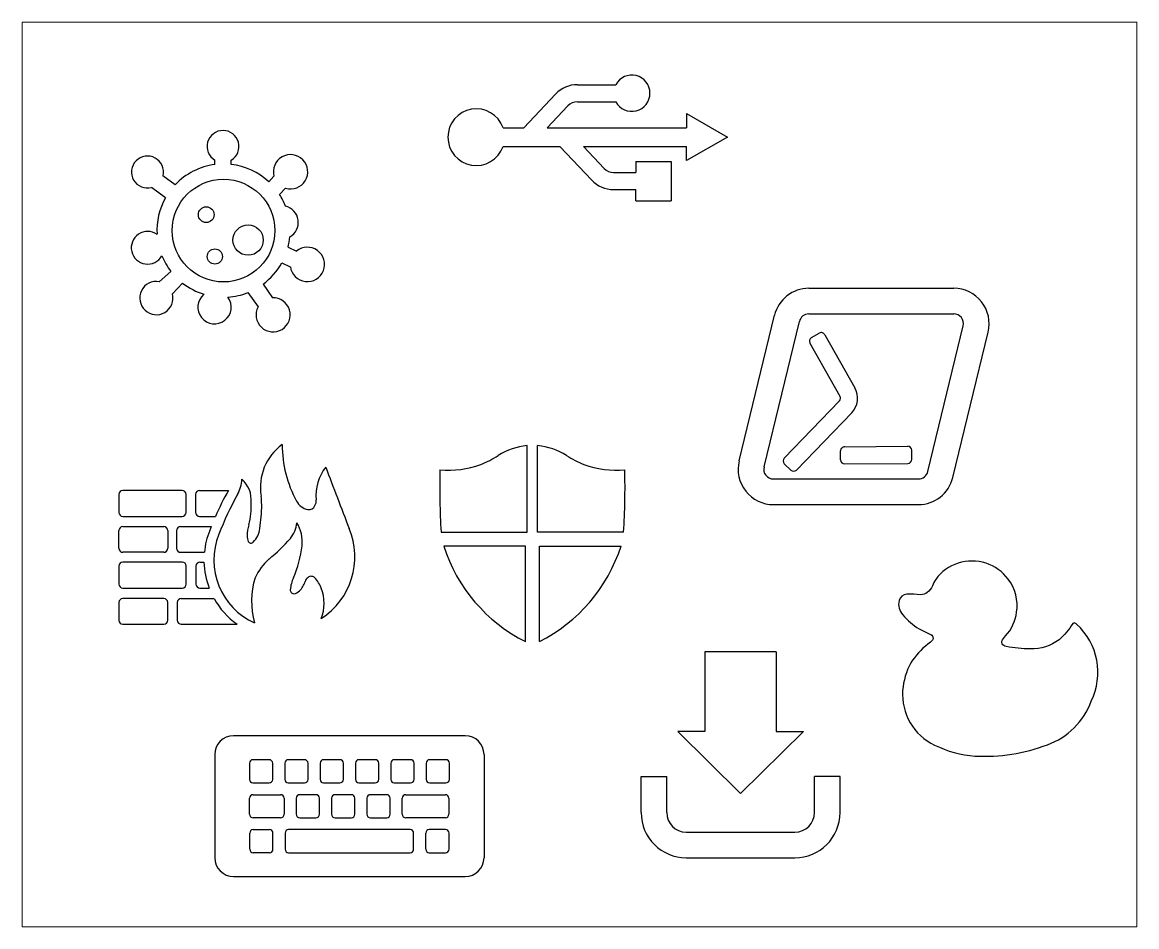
# Paper-space layout 'Layout1' of a CAD drawing. Header units: inches. Extents: x 0.59 to 9.45, y 0.42 to 7.6.
# The model-space entities are those that its viewports show. They can reach past a viewport. Long polylines and large blocks are cut down to what shows.
import ezdxf

# ---------------------------------------------------------------- set-up
doc = ezdxf.new("R2010")
doc.units = ezdxf.units.IN
doc.header["$MEASUREMENT"] = 0

msp = doc.modelspace()

# ---------------------------------------------------------------- linework, layer by layer
for p, q in [((30.9746, 14.9627), (31.1181, 14.9627)), ((30.8929, 14.9275), (30.7739, 14.8019)), ((30.9392, 14.8837), (30.8618, 14.8019)), ((30.9746, 14.8989), (31.1181, 14.8989)), ((31.3828, 14.8546), (31.3828, 14.8019)), ((31.3828, 14.8546), (31.5362, 14.7667)), ((30.6965, 14.8019), (30.7739, 14.8019)), ((30.8618, 14.8019), (31.3828, 14.8019)), ((31.5362, 14.7667), (31.3828, 14.6789)), ((30.6965, 14.7316), (30.9092, 14.7316)), ((31.0281, 14.6059), (30.9092, 14.7316)), ((31.0745, 14.6497), (30.9971, 14.7316)), ((30.9971, 14.7316), (31.3828, 14.7316)), ((31.3828, 14.6789), (31.3828, 14.7316)), ((29.6189, 14.6643), (29.6189, 14.6806)), ((29.6801, 14.6647), (29.6801, 14.6806)), ((31.1927, 14.6761), (31.1927, 14.6345)), ((31.1927, 14.6761), (31.3254, 14.6761)), ((31.3254, 14.6761), (31.3254, 14.5291)), ((31.1098, 14.6345), (31.1927, 14.6345)), ((29.4705, 14.5886), (29.425, 14.6226)), ((29.821, 14.5996), (29.84, 14.6202)), ((29.4341, 14.5393), (29.382, 14.5784)), ((29.8607, 14.5522), (29.8836, 14.5755)), ((31.1098, 14.5707), (31.1927, 14.5707)), ((31.1927, 14.5291), (31.1927, 14.5707)), ((31.1927, 14.5291), (31.3254, 14.5291)), ((29.8925, 14.3548), (29.9238, 14.3404)), ((29.8693, 14.2967), (29.9011, 14.2823)), ((29.4109, 14.2262), (29.4545, 14.2645)), ((29.4604, 14.1804), (29.4978, 14.2211)), ((29.7993, 14.2168), (29.8348, 14.1661)), ((29.7422, 14.1853), (29.7806, 14.1326)), ((31.8399, 14.2017), (32.3818, 14.2017)), ((31.5791, 13.5566), (31.7114, 14.1007)), ((31.8399, 14.106), (32.3818, 14.106)), ((31.6722, 13.534), (31.8044, 14.0781)), ((32.2851, 13.5168), (32.4173, 14.0608)), ((31.8495, 14.0172), (31.879, 14.034)), ((31.8995, 14.0283), (32.0119, 13.8301)), ((32.3781, 13.4941), (32.5104, 14.0382)), ((31.8438, 13.9968), (31.9563, 13.7985)), ((31.954, 13.7807), (31.7477, 13.5668)), ((32.0001, 13.7363), (31.7937, 13.5224)), ((30.7867, 13.2903), (30.7867, 13.6138)), ((30.8255, 13.2903), (30.8255, 13.6138)), ((31.9588, 13.5599), (31.9585, 13.5939)), ((31.9734, 13.609), (32.2094, 13.6109)), ((32.2248, 13.562), (32.2245, 13.596)), ((31.7725, 13.522), (31.748, 13.5456)), ((31.9739, 13.545), (32.2099, 13.5469)), ((31.7077, 13.4889), (32.2496, 13.4889)), ((29.2599, 13.4311), (29.2599, 13.364)), ((29.4964, 13.4461), (29.2749, 13.4461)), ((29.4964, 13.4461), (29.4964, 13.4461)), ((29.5114, 13.364), (29.5114, 13.4311)), ((29.547, 13.4311), (29.547, 13.364)), ((29.562, 13.4461), (29.6698, 13.4461)), ((31.7077, 13.3931), (32.2496, 13.3931)), ((29.2749, 13.349), (29.4964, 13.349)), ((29.562, 13.349), (29.6213, 13.349)), ((29.2599, 13.2297), (29.2599, 13.296)), ((29.2749, 13.311), (29.4278, 13.311)), ((29.4428, 13.296), (29.4428, 13.2297)), ((29.4759, 13.296), (29.4759, 13.2297)), ((29.4909, 13.311), (29.6054, 13.311)), ((30.4649, 13.2903), (30.7867, 13.2903)), ((31.1473, 13.2903), (30.8255, 13.2903)), ((29.4278, 13.2147), (29.2749, 13.2147)), ((29.4909, 13.2147), (29.5796, 13.2147)), ((30.7799, 13.2379), (30.4745, 13.2379)), ((30.7799, 12.8809), (30.7799, 13.2379)), ((30.8323, 12.8809), (30.8323, 13.2379)), ((30.8323, 13.2379), (31.1377, 13.2379)), ((29.497, 13.1782), (29.2749, 13.1782)), ((29.563, 13.1782), (29.5783, 13.1782)), ((29.2599, 13.1632), (29.2599, 13.0961)), ((29.512, 13.0961), (29.512, 13.1632)), ((29.548, 13.1632), (29.548, 13.0961)), ((29.2749, 13.0811), (29.497, 13.0811)), ((29.563, 13.0811), (29.5975, 13.0811)), ((29.2599, 13.027), (29.2599, 12.9609)), ((29.428, 13.042), (29.2749, 13.042)), ((29.443, 12.9609), (29.443, 13.027)), ((29.4783, 13.027), (29.4783, 12.9609)), ((29.4933, 13.042), (29.6157, 13.042)), ((29.2749, 12.9459), (29.428, 12.9459)), ((29.4933, 12.9459), (29.702, 12.9459)), ((31.7178, 12.8429), (31.4513, 12.8429)), ((31.4513, 12.8429), (31.4513, 12.5455)), ((31.7178, 12.8429), (31.7178, 12.5455)), ((31.4513, 12.5455), (31.3498, 12.5455)), ((31.3498, 12.5455), (31.5846, 12.3138)), ((31.8193, 12.5455), (31.5846, 12.3138)), ((31.7178, 12.5455), (31.8193, 12.5455)), ((30.5553, 12.529), (29.6885, 12.529)), ((29.6185, 12.459), (29.6185, 12.073)), ((30.6253, 12.459), (30.6253, 12.073)), ((29.7483, 12.4265), (29.7483, 12.3661)), ((29.8221, 12.4395), (29.7613, 12.4395)), ((29.8351, 12.3661), (29.8351, 12.4265)), ((29.8804, 12.4265), (29.8804, 12.3661)), ((29.9542, 12.4395), (29.8934, 12.4395)), ((29.9672, 12.3661), (29.9672, 12.4265)), ((30.0126, 12.4265), (30.0126, 12.3661)), ((30.0864, 12.4395), (30.0256, 12.4395)), ((30.0994, 12.3661), (30.0994, 12.4265)), ((30.1448, 12.4265), (30.1448, 12.3661)), ((30.2186, 12.4395), (30.1578, 12.4395)), ((30.2316, 12.3661), (30.2316, 12.4265)), ((30.2769, 12.4265), (30.2769, 12.3661)), ((30.3507, 12.4395), (30.2899, 12.4395)), ((30.3637, 12.3661), (30.3637, 12.4265)), ((30.4091, 12.4265), (30.4091, 12.3661)), ((30.4829, 12.4395), (30.4221, 12.4395)), ((30.4959, 12.3661), (30.4959, 12.4265)), ((31.2127, 12.2417), (31.2127, 12.3773)), ((31.2127, 12.3773), (31.3085, 12.3773)), ((31.3085, 12.2418), (31.3085, 12.3773)), ((31.8606, 12.2418), (31.8606, 12.3773)), ((31.9564, 12.3773), (31.8606, 12.3773)), ((31.9564, 12.2417), (31.9564, 12.3773)), ((29.7613, 12.3531), (29.8221, 12.3531)), ((29.8934, 12.3531), (29.9542, 12.3531)), ((30.0256, 12.3531), (30.0864, 12.3531)), ((30.1578, 12.3531), (30.2186, 12.3531)), ((30.2899, 12.3531), (30.3507, 12.3531)), ((30.4221, 12.3531), (30.4829, 12.3531)), ((29.7488, 12.2355), (29.7488, 12.2958)), ((29.7618, 12.3088), (29.8649, 12.3088)), ((29.8779, 12.2958), (29.8779, 12.2355)), ((29.9232, 12.2958), (29.9232, 12.2355)), ((29.997, 12.3088), (29.9362, 12.3088)), ((30.01, 12.2355), (30.01, 12.2958)), ((30.0554, 12.2958), (30.0554, 12.2355)), ((30.1292, 12.3088), (30.0684, 12.3088)), ((30.1422, 12.2355), (30.1422, 12.2958)), ((30.1876, 12.2958), (30.1876, 12.2355)), ((30.2614, 12.3088), (30.2006, 12.3088)), ((30.2744, 12.2355), (30.2744, 12.2958)), ((30.3197, 12.2355), (30.3197, 12.2958)), ((30.3327, 12.3088), (30.4808, 12.3088)), ((30.4938, 12.2958), (30.4938, 12.2355)), ((29.8649, 12.2225), (29.7618, 12.2225)), ((29.9362, 12.2225), (29.997, 12.2225)), ((30.0684, 12.2225), (30.1292, 12.2225)), ((30.2006, 12.2225), (30.2614, 12.2225)), ((30.4808, 12.2225), (30.3327, 12.2225)), ((29.7624, 12.1782), (29.8232, 12.1782)), ((30.3492, 12.1782), (29.8945, 12.1782)), ((30.4814, 12.1782), (30.4206, 12.1782)), ((31.3815, 12.1687), (31.7876, 12.1687)), ((29.7494, 12.1048), (29.7494, 12.1652)), ((29.8362, 12.1048), (29.8362, 12.1652)), ((29.8815, 12.1652), (29.8815, 12.1048)), ((30.3622, 12.1048), (30.3622, 12.1652)), ((30.4076, 12.1048), (30.4076, 12.1652)), ((30.4944, 12.1048), (30.4944, 12.1652)), ((29.8232, 12.0918), (29.7624, 12.0918)), ((29.8945, 12.0918), (30.3492, 12.0918)), ((30.4206, 12.0918), (30.4814, 12.0918)), ((31.3815, 12.073), (31.7876, 12.073)), ((29.6885, 12.003), (30.5553, 12.003))]:
    msp.add_line(p, q)
msp.add_lwpolyline([(32.304, 12.8974, -0.239679), (32.3022, 12.8866, -0.110059), (32.2846, 12.8719, 0.079846), (32.2206, 12.8014, 0.101465), (32.1906, 12.6986, 0.308712), (32.3102, 12.494, 0.093625), (32.4608, 12.453, 0.104044), (32.7318, 12.4957, 0.222316), (32.8956, 12.658, 0.332792), (32.841, 12.9461, 0.134688), (32.832, 12.951, 0.302454), (32.8266, 12.9481, -0.068028), (32.7759, 12.8877, -0.165226), (32.6682, 12.8539, -0.053814), (32.5774, 12.8629, -0.181389), (32.5627, 12.8728, -0.203342), (32.5617, 12.8822, -0.107639), (32.5749, 12.9021, 0.167302), (32.6163, 12.9912, 0.211739), (32.585, 13.1144, 0.154403), (32.5023, 13.1739, 0.157986), (32.3982, 13.1737, 0.168725), (32.3144, 13.1133, 0.091199), (32.3018, 13.0896, -0.141466), (32.2822, 13.0646, -0.209456), (32.2577, 13.0564, 0.027658), (32.2059, 13.0577, 0.320952), (32.1771, 13.0346, 0.258624), (32.1912, 12.9813, 0.084239), (32.2523, 12.9288, 0.036536), (32.2927, 12.9093, -0.201903), (32.304, 12.8974)], format="xyb")
for centre, radius in [((29.6513, 14.4173), 0.192), ((29.5866, 14.4769), 0.0293), ((29.7433, 14.3819), 0.0567), ((29.619, 14.3203), 0.0283)]:
    msp.add_circle(centre, radius)
for centre, radius, start, end in [((30.9746, 14.8502), 0.1125, 90, 136.5839), ((31.1779, 14.9308), 0.0678, 208.1081, 151.8919), ((30.9746, 14.8502), 0.0487, 90, 136.5839), ((30.5963, 14.7667), 0.1061, 19.3418, 340.6582), ((29.6495, 14.7319), 0.0597, 300.8312, 239.1688), ((29.3669, 14.6361), 0.0597, 346.9191, 284.6843), ((29.9019, 14.6371), 0.0642, 253.4174, 195.1851), ((29.6513, 14.4173), 0.2491, 97.4776, 136.5484), ((29.6513, 14.4173), 0.2491, 47.0604, 83.3652), ((31.1098, 14.6832), 0.0487, 223.4161, 270), ((31.1098, 14.6832), 0.1125, 223.4161, 270), ((29.6513, 14.4173), 0.2491, 21.5721, 32.8031), ((29.6513, 14.4173), 0.2491, 150.6608, 183.2104), ((29.8685, 14.4481), 0.0624, 299.6429, 76.54), ((29.3676, 14.3531), 0.0612, 55.108, 330.3702), ((29.6513, 14.4173), 0.2491, 345.4742, 354.6108), ((29.9648, 14.291), 0.0642, 187.7304, 129.6567), ((29.6513, 14.4173), 0.2491, 202.2678, 217.8254), ((29.6513, 14.4173), 0.2491, 306.4407, 331.0572), ((29.4002, 14.165), 0.0622, 80.0412, 14.3509), ((29.6513, 14.4173), 0.2491, 231.9451, 252.8819), ((29.6177, 14.1312), 0.0623, 129.6496, 36.9475), ((29.6513, 14.4173), 0.2491, 273.7152, 291.4056), ((31.8399, 14.0694), 0.1323, 90, 166.338), ((32.3818, 14.0694), 0.1323, 346.338, 90), ((29.8367, 14.1024), 0.0637, 151.7226, 91.7337), ((31.8399, 14.0694), 0.0365, 90, 166.338), ((32.3818, 14.0694), 0.0365, 346.338, 90), ((31.8569, 14.0042), 0.015, 119.5622, 209.5622), ((31.8864, 14.0209), 0.015, 29.5622, 119.5622), ((31.9432, 13.7911), 0.015, 316.0268, 29.5622), ((31.9432, 13.7911), 0.079, 316.0268, 29.5622), ((29.9835, 13.4587), 0.1944, 125.4047, 189.9127), ((30.3046, 13.6151), 0.4337, 179.7263, 208.7757), ((30.8133, 13.3573), 0.2578, 95.9267, 121.6781), ((30.7989, 13.3573), 0.2578, 58.3219, 84.0733), ((31.9735, 13.594), 0.015, 90.4642, 180.4642), ((32.2095, 13.5959), 0.015, 0.4642, 90.4642), ((30.4919, 13.8809), 0.359, 265.0066, 289.7826), ((30.4738, 13.889), 0.373, 291.9803, 303.1706), ((31.1384, 13.889), 0.373, 236.8294, 248.0197), ((31.1203, 13.8809), 0.359, 250.2174, 274.9934), ((31.7077, 13.5254), 0.1323, 166.338, 270), ((31.7585, 13.5564), 0.015, 136.0268, 226.0268), ((31.9738, 13.56), 0.015, 180.4642, 270.4642), ((32.2098, 13.5619), 0.015, 270.4642, 0.4642), ((30.1736, 13.4262), 0.1766, 142.5754, 185.1306), ((82.9088, 33.5269), 56.5291, 200.7127, 200.96187), ((32.9986, 13.4528), 2.5389, 178.4099, 183.6697), ((28.6136, 13.4528), 2.5389, 356.3303, 1.5901), ((31.7077, 13.5254), 0.0365, 166.338, 270), ((31.7829, 13.5328), 0.015, 226.0268, 316.0268), ((32.2496, 13.5254), 0.0365, 270, 346.338), ((29.588, 13.4942), 0.132, 331.3213, 357.3211), ((29.6525, 13.4111), 0.1023, 353.6583, 48.7685), ((32.2496, 13.5254), 0.1323, 270, 346.338), ((29.2749, 13.4311), 0.015, 90, 180), ((29.4964, 13.4311), 0.015, 0, 90), ((29.562, 13.4311), 0.015, 90, 180), ((30.6446, 12.8983), 1.1182, 150.6635, 156.2256), ((30.6446, 12.8983), 1.0811, 150.4836, 159.1851), ((29.3432, 13.3796), 0.4511, 1.5866, 5.8012), ((29.4892, 13.3843), 0.2654, 345.5174, 3.3503), ((29.1996, 13.3947), 0.5946, 351.2027, 359.7475), ((29.9794, 13.4356), 0.0623, 208.0306, 257.9426), ((29.9709, 13.3979), 0.0237, 259.1566, 340.0674), ((29.9666, 13.4066), 0.0314, 327.6393, 7.0383), ((29.2749, 13.364), 0.015, 180, 270), ((29.4964, 13.364), 0.015, 270, 0), ((29.562, 13.364), 0.015, 180, 270), ((29.2749, 13.296), 0.015, 90, 180), ((29.4278, 13.296), 0.015, 0, 90), ((29.4909, 13.296), 0.015, 90, 180), ((29.8729, 13.1859), 0.2947, 158.0035, 174.3936), ((30.6446, 12.8983), 1.1182, 158.3363, 159.1851), ((29.8876, 13.2752), 0.1478, 163.1798, 179.658), ((29.701, 13.3145), 0.0868, 315.0406, 352.9239), ((29.818, 13.3354), 0.108, 320.3422, 354.4834), ((29.8109, 13.2541), 0.1349, 353.6842, 31.7621), ((29.8693, 13.1973), 0.2732, 302.5936, 22.9567), ((29.8729, 13.1859), 0.2576, 158.0035, 245.8671), ((29.8001, 13.2777), 0.0603, 181.5474, 201.5985), ((29.754, 13.26), 0.0109, 204.1943, 321.1395), ((29.3439, 13.764), 0.7471, 309.7657, 318.2452), ((29.2749, 13.2297), 0.015, 180, 270), ((29.4278, 13.2297), 0.015, 270, 0), ((29.4909, 13.2297), 0.015, 180, 270), ((29.5052, 13.2935), 0.4431, 336.8967, 352.964), ((31.0564, 13.4266), 0.6118, 197.9731, 243.1276), ((30.5557, 13.4266), 0.6118, 296.8724, 342.0269), ((29.2749, 13.1632), 0.015, 90, 180), ((29.497, 13.1632), 0.015, 0, 90), ((29.563, 13.1632), 0.015, 90, 180), ((29.8729, 13.1859), 0.2947, 181.5067, 200.8486), ((29.9656, 13.0282), 0.2163, 131.6736, 154.9517), ((29.2749, 13.0961), 0.015, 180, 270), ((29.497, 13.0961), 0.015, 270, 0), ((29.563, 13.0961), 0.015, 180, 270), ((30.0522, 13.0319), 0.2959, 162.7257, 195.8889), ((30.0349, 13.0634), 0.1344, 155.2657, 175.1271), ((29.8762, 13.131), 0.0844, 314.6394, 342.5454), ((29.9853, 13.0972), 0.0299, 127.1375, 163.3837), ((29.9782, 13.1084), 0.0167, 78.2592, 131.0506), ((29.9785, 13.1027), 0.0223, 49.5221, 81.8345), ((29.8695, 13.017), 0.1606, 22.9397, 39.7524), ((29.9142, 13.0734), 0.0133, 174.1601, 267.1516), ((29.9122, 13.0903), 0.0303, 272.5767, 320.3515), ((29.8701, 13.0244), 0.1572, 338.6167, 21.0088), ((29.2749, 13.027), 0.015, 90, 180), ((29.428, 13.027), 0.015, 0, 90), ((29.4933, 13.027), 0.015, 90, 180), ((29.8729, 13.1859), 0.2947, 209.2299, 234.5449), ((29.2749, 12.9609), 0.015, 180, 270), ((29.428, 12.9609), 0.015, 270, 0), ((29.4933, 12.9609), 0.015, 180, 270), ((29.6885, 12.459), 0.07, 90, 180), ((30.5553, 12.459), 0.07, 0, 90), ((29.7613, 12.4265), 0.013, 90, 180), ((29.8221, 12.4265), 0.013, 0, 90), ((29.8934, 12.4265), 0.013, 90, 180), ((29.9542, 12.4265), 0.013, 0, 90), ((30.0256, 12.4265), 0.013, 90, 180), ((30.0864, 12.4265), 0.013, 0, 90), ((30.1578, 12.4265), 0.013, 90, 180), ((30.2186, 12.4265), 0.013, 0, 90), ((30.2899, 12.4265), 0.013, 90, 180), ((30.3507, 12.4265), 0.013, 0, 90), ((30.4221, 12.4265), 0.013, 90, 180), ((30.4829, 12.4265), 0.013, 0, 90), ((29.7613, 12.3661), 0.013, 180, 270), ((29.8221, 12.3661), 0.013, 270, 0), ((29.8934, 12.3661), 0.013, 180, 270), ((29.9542, 12.3661), 0.013, 270, 0), ((30.0256, 12.3661), 0.013, 180, 270), ((30.0864, 12.3661), 0.013, 270, 0), ((30.1578, 12.3661), 0.013, 180, 270), ((30.2186, 12.3661), 0.013, 270, 0), ((30.2899, 12.3661), 0.013, 180, 270), ((30.3507, 12.3661), 0.013, 270, 0), ((30.4221, 12.3661), 0.013, 180, 270), ((30.4829, 12.3661), 0.013, 270, 0), ((29.7618, 12.2958), 0.013, 90, 180), ((29.8649, 12.2958), 0.013, 0, 90), ((29.9362, 12.2958), 0.013, 90, 180), ((29.997, 12.2958), 0.013, 0, 90), ((30.0684, 12.2958), 0.013, 90, 180), ((30.1292, 12.2958), 0.013, 0, 90), ((30.2006, 12.2958), 0.013, 90, 180), ((30.2614, 12.2958), 0.013, 0, 90), ((30.3327, 12.2958), 0.013, 90, 180), ((30.4808, 12.2958), 0.013, 0, 90), ((29.7618, 12.2355), 0.013, 180, 270), ((29.8649, 12.2355), 0.013, 270, 0), ((29.9362, 12.2355), 0.013, 180, 270), ((29.997, 12.2355), 0.013, 270, 0), ((30.0684, 12.2355), 0.013, 180, 270), ((30.1292, 12.2355), 0.013, 270, 0), ((30.2006, 12.2355), 0.013, 180, 270), ((30.2614, 12.2355), 0.013, 270, 0), ((30.3327, 12.2355), 0.013, 180, 270), ((30.4808, 12.2355), 0.013, 270, 0), ((31.3815, 12.2417), 0.1688, 180, 270), ((31.3815, 12.2418), 0.0731, 180, 270), ((31.7876, 12.2418), 0.0731, 270, 0), ((31.7876, 12.2417), 0.1688, 270, 0), ((29.7624, 12.1652), 0.013, 90, 180), ((29.8232, 12.1652), 0.013, 0, 90), ((29.8945, 12.1652), 0.013, 90, 180), ((30.3492, 12.1652), 0.013, 0, 90), ((30.4206, 12.1652), 0.013, 90, 180), ((30.4814, 12.1652), 0.013, 0, 90), ((29.7624, 12.1048), 0.013, 180, 270), ((29.8232, 12.1048), 0.013, 270, 0), ((29.8945, 12.1048), 0.013, 180, 270), ((30.3492, 12.1048), 0.013, 270, 0), ((30.4206, 12.1048), 0.013, 180, 270), ((30.4814, 12.1048), 0.013, 270, 0), ((29.6885, 12.073), 0.07, 180, 270), ((30.5553, 12.073), 0.07, 270, 0)]:
    msp.add_arc(centre, radius, start, end)

psp = doc.layouts.get("Layout1")

# ---------------------------------------------------------------- viewports
at = {"layer": '0'}
psp.add_viewport(center=(5.0206, 4.0103), size=(8.8587, 7.187345), view_center_point=(30.9823, 13.5056), view_height=3.380692, dxfattribs=at)

doc.saveas('drawing.dxf')
